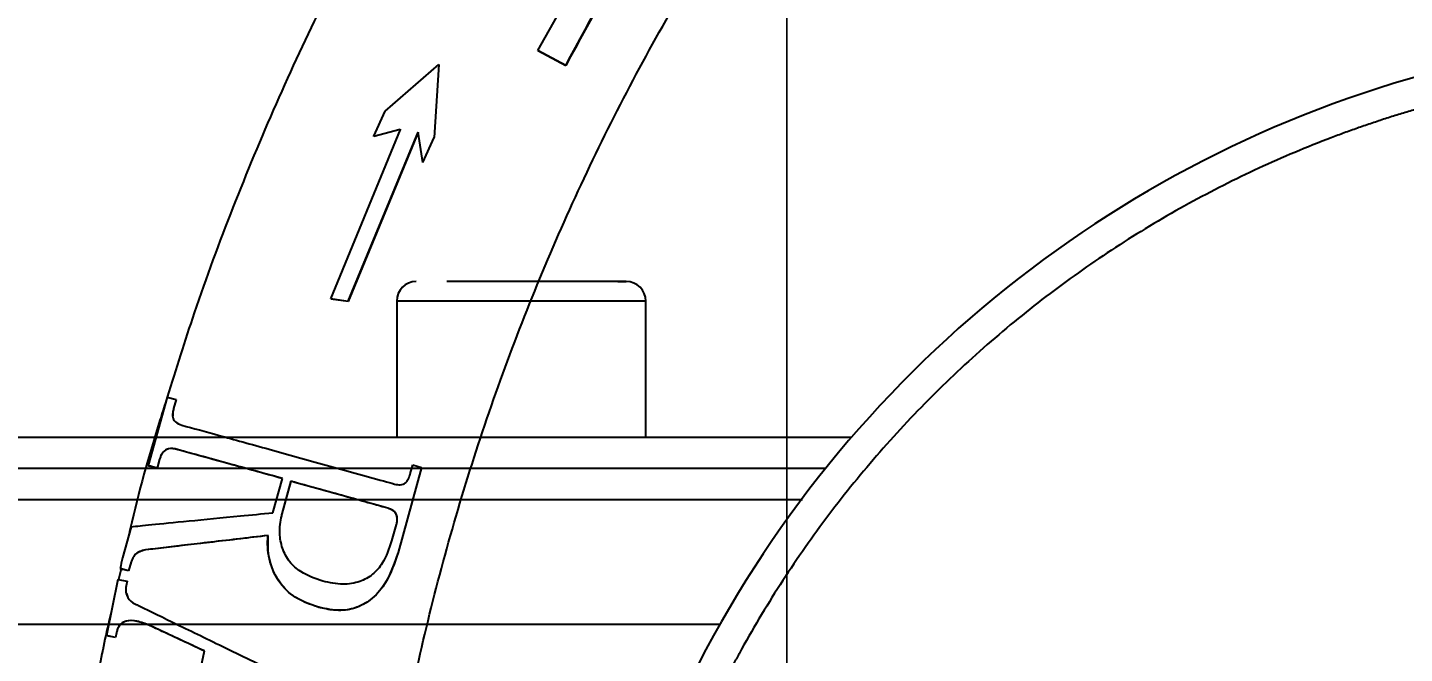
# Model space of a CAD drawing. Header units: millimetres. Extents: x 2251 to 4395, y 932 to 2449.
# Drawn here: x 2930.8 to 3019.3, y 1367 to 1407.1 of the extents above; entities that cross this region are included whole.
import ezdxf

# ---------------------------------------------------------------- set-up
doc = ezdxf.new("R2010")
doc.units = ezdxf.units.MM
doc.layers.add('AM_5', color=3, linetype='Continuous', lineweight=25)
doc.styles.add('SLDTEXTSTYLE1', font='txt.shx', dxfattribs={"width": 0.7, "bigfont": 'gbcbig.shx'})
doc.dimstyles.new('SLDDIMSTYLE12$0', dxfattribs={"dimtxt": 12, "dimasz": 10, "dimexe": 0, "dimexo": 0.0625, "dimgap": 0.875, "dimtad": 1, "dimdec": 1, "dimlfac": 1.8, "dimrnd": 1e-09, "dimzin": 12, "dimdsep": 46, "dimtxsty": 'SLDTEXTSTYLE1', "dimcen": 0.09, "dimdle": 8.16, "dimclrd": 3, "dimclre": 3, "dimadec": 0, "dimazin": 3, "dimtfac": 1, "dimtdec": 1, "dimtofl": 0, "dimtmove": 0, "dimatfit": 3, "dimfxl": 0, "dimfrac": 2, "dimtolj": 1, "dimlwd": 5, "dimlwe": 5, "dimarcsym": 0})

# ---------------------------------------------------------------- blocks, each defined once
blk = doc.blocks.new('*D80')
at = {"layer": 'AM_5', "color": 3, "linetype": 'Continuous', "lineweight": 5, "transparency": 16777216}
for p, q in [((2979.586, 1366.357), (2979.586, 1524.01)), ((3092.509, 1524.01), (2989.586, 1524.01))]:
    blk.add_line(p, q, dxfattribs=at)
at = {"layer": 'AM_5', "color": 3, "lineweight": 5, "transparency": 16777216}
blk.add_line((3102.509, 1472.024), (3102.509, 1524.01), dxfattribs=at)
at = {"layer": 'AM_5', "color": 3, "transparency": 16777216}
for points in [[(2989.586, 1525.677), (2989.586, 1522.343), (2979.586, 1524.01)], [(3092.509, 1525.677), (3092.509, 1522.343), (3102.509, 1524.01)]]:
    blk.add_solid(points, dxfattribs=at)
at = {"layer": 'Defpoints', "color": 0, "transparency": 16777216}
for p in [(2979.586, 1524.01), (3102.509, 1471.962), (2979.586, 1366.295)]:
    blk.add_point(p, dxfattribs=at)
at = {"layer": 'AM_5', "color": 0, "transparency": 16777216, "insert": (3041.048, 1530.885), "char_height": 12, "attachment_point": 5, "style": 'SLDTEXTSTYLE1'}
blk.add_mtext('\\A1;123', dxfattribs=at)
blk = doc.blocks.new('*D81')
at = {"layer": 'AM_5', "color": 3, "linetype": 'Continuous', "lineweight": 5, "transparency": 16777216}
for p, q in [((2817.086, 1308.901), (2817.086, 1522.898)), ((2969.587, 1522.898), (2827.086, 1522.898))]:
    blk.add_line(p, q, dxfattribs=at)
at = {"layer": 'AM_5', "color": 3, "lineweight": 5, "transparency": 16777216}
blk.add_line((2979.587, 1364.078), (2979.587, 1522.898), dxfattribs=at)
at = {"layer": 'AM_5', "color": 3, "transparency": 16777216}
for points in [[(2827.086, 1524.565), (2827.086, 1521.231), (2817.086, 1522.898)], [(2969.587, 1524.565), (2969.587, 1521.231), (2979.587, 1522.898)]]:
    blk.add_solid(points, dxfattribs=at)
at = {"layer": 'Defpoints', "color": 0, "transparency": 16777216}
for p in [(2817.086, 1522.898), (2979.587, 1364.015), (2817.086, 1308.839)]:
    blk.add_point(p, dxfattribs=at)
at = {"layer": 'AM_5', "color": 0, "transparency": 16777216, "insert": (2898.336, 1529.773), "char_height": 12, "attachment_point": 5, "style": 'SLDTEXTSTYLE1'}
blk.add_mtext('\\A1;165', dxfattribs=at)

msp = doc.modelspace()

# ---------------------------------------------------------------- linework, layer by layer
at = {"color": 7, "linetype": 'Continuous', "lineweight": 25}
for p, q in [((2963.573, 1405.662), (2968.709, 1414.791)), ((2963.573, 1405.658), (2963.573, 1405.662)), ((2963.573, 1405.662), (2965.366, 1404.7)), ((2965.366, 1404.694), (2963.573, 1405.658)), ((2953.775, 1401.769), (2957.203, 1404.763)), ((2957.203, 1404.763), (2956.903, 1400.084)), ((2957.203, 1404.759), (2956.903, 1400.08)), ((2957.203, 1404.759), (2957.203, 1404.763)), ((2965.366, 1404.7), (2965.366, 1404.694)), ((2953.044, 1400.154), (2953.775, 1401.769)), ((2950.269, 1389.728), (2954.757, 1400.6)), ((2951.385, 1389.562), (2955.894, 1400.431)), ((2955.894, 1400.428), (2951.385, 1389.559)), ((2953.044, 1400.154), (2954.721, 1400.605)), ((2954.721, 1400.602), (2953.044, 1400.151)), ((2953.044, 1400.151), (2953.044, 1400.154)), ((2954.721, 1400.605), (2954.757, 1400.6)), ((2954.721, 1400.605), (2954.721, 1400.602)), ((2955.894, 1400.431), (2955.894, 1400.428)), ((2956.177, 1398.473), (2955.894, 1400.431)), ((2956.177, 1398.469), (2955.894, 1400.428)), ((2956.177, 1398.473), (2956.903, 1400.084)), ((2956.903, 1400.084), (2956.903, 1400.08)), ((2956.177, 1398.469), (2956.177, 1398.473)), ((2950.269, 1389.728), (2951.385, 1389.562)), ((2950.269, 1389.725), (2950.269, 1389.728)), ((2951.385, 1389.559), (2950.269, 1389.725)), ((2951.385, 1389.562), (2951.385, 1389.559)), ((2954.509, 1389.578), (2954.509, 1380.828)), ((2970.509, 1389.578), (2954.509, 1389.578)), ((2970.509, 1380.828), (2970.509, 1389.578)), ((2939.753, 1383.411), (2938.534, 1379.011)), ((2939.753, 1383.411), (2940.329, 1383.255)), ((2940.329, 1383.253), (2940.168, 1382.678)), ((2940.329, 1383.255), (2940.168, 1382.68)), ((2940.329, 1383.253), (2940.329, 1383.255)), ((2940.168, 1382.678), (2940.168, 1382.68)), ((2983.729, 1380.828), (2916.547, 1380.828)), ((2940.271, 1380.079), (2940.271, 1380.081)), ((2982.063, 1378.828), (2916.547, 1378.828)), ((2939.109, 1378.855), (2938.534, 1379.011)), ((2938.534, 1379.011), (2938.534, 1379.01)), ((2938.534, 1379.01), (2938.624, 1378.984)), ((2939.109, 1378.853), (2938.624, 1378.984)), ((2939.27, 1379.43), (2939.109, 1378.855)), ((2939.27, 1379.428), (2939.109, 1378.853)), ((2939.109, 1378.853), (2939.109, 1378.855)), ((2939.27, 1379.428), (2939.27, 1379.43)), ((2956.105, 1378.894), (2954.594, 1373.442)), ((2956.105, 1378.887), (2954.594, 1373.435)), ((2955.373, 1378.479), (2955.533, 1379.054)), ((2955.533, 1379.054), (2956.105, 1378.894)), ((2956.105, 1378.887), (2956.105, 1378.894)), ((2946.549, 1375.986), (2947.157, 1378.185)), ((2947.146, 1375.923), (2947.728, 1378.026)), ((2947.146, 1375.92), (2947.728, 1378.022)), ((2947.728, 1378.022), (2947.728, 1378.026)), ((2947.146, 1375.923), (2947.146, 1375.92)), ((2953.945, 1376.299), (2953.945, 1376.293)), ((2937.446, 1375.089), (2936.892, 1373.09)), ((2954.474, 1375.229), (2954.179, 1374.175)), ((2946.241, 1374.521), (2946.241, 1374.525)), ((2938.373, 1373.601), (2938.373, 1373.603)), ((2946.231, 1373.559), (2946.231, 1373.556)), ((2954.594, 1373.435), (2954.594, 1373.442)), ((2936.79, 1372.386), (2936.632, 1371.694)), ((2937.279, 1372.255), (2936.729, 1372.403)), ((2936.729, 1372.403), (2936.924, 1372.349)), ((2937.439, 1372.831), (2937.279, 1372.255)), ((2937.439, 1372.829), (2937.279, 1372.253)), ((2937.439, 1372.829), (2937.439, 1372.831)), ((2936.592, 1371.703), (2935.848, 1368.095)), ((2936.592, 1371.703), (2937.177, 1371.587)), ((2937.279, 1372.253), (2936.924, 1372.349)), ((2937.177, 1371.587), (2937.118, 1371.294)), ((2937.177, 1371.585), (2937.118, 1371.292)), ((2937.177, 1371.585), (2937.177, 1371.587)), ((2937.279, 1372.253), (2937.279, 1372.255)), ((2937.118, 1371.292), (2937.118, 1371.294)), ((2937.142, 1370.799), (2937.23, 1370.545)), ((2949.496, 1369.913), (2949.496, 1369.918)), ((2875.253, 1368.828), (2975.271, 1368.828)), ((2936.433, 1367.979), (2935.848, 1368.095)), ((2935.977, 1368.068), (2935.848, 1368.095)), ((2935.848, 1368.095), (2935.848, 1368.095)), ((2936.433, 1367.977), (2935.977, 1368.068)), ((2936.492, 1368.272), (2936.433, 1367.979)), ((2936.492, 1368.27), (2936.433, 1367.977)), ((2936.433, 1367.977), (2936.433, 1367.979)), ((2936.492, 1368.27), (2936.492, 1368.272)), ((2938.625, 1368.751), (2938.625, 1368.753)), ((2941.238, 1362.725), (2942.147, 1367.113))]:
    msp.add_line(p, q, dxfattribs=at)
for centre, radius, start, end in [((3040.509, 1331.828), 75, 103.12199, 152.6419), ((2955.759, 1389.578), 1.25, 90, 180), ((2969.259, 1389.578), 1.25, 0, 90), ((3103.236, 1333.348), 171.026, 166.5631, 166.79964)]:
    msp.add_arc(centre, radius, start, end, dxfattribs=at)
for points, knots in [([(3102.154, 1163.097), (3104.714, 1163.122), (3108.295, 1163.157), (3113.564, 1163.435), (3118.028, 1163.771), (3123.344, 1164.336), (3128.913, 1165.11), (3134.727, 1166.12), (3140.698, 1167.376), (3146.774, 1168.886), (3152.912, 1170.657), (3159.077, 1172.691), (3165.241, 1174.991), (3171.378, 1177.556), (3177.466, 1180.386), (3183.485, 1183.48), (3189.418, 1186.835), (3195.247, 1190.447), (3200.957, 1194.312), (3206.532, 1198.427), (3211.96, 1202.784), (3217.225, 1207.378), (3222.317, 1212.203), (3227.222, 1217.25), (3231.928, 1222.513), (3236.426, 1227.983), (3240.704, 1233.651), (3244.753, 1239.509), (3248.563, 1245.545), (3252.124, 1251.751), (3255.43, 1258.116), (3258.471, 1264.628), (3261.24, 1271.277), (3263.73, 1278.052), (3265.935, 1284.94), (3267.85, 1291.928), (3269.469, 1299.006), (3270.787, 1306.16), (3271.799, 1313.377), (3272.504, 1320.644), (3272.897, 1327.948), (3272.976, 1335.276), (3272.739, 1342.614), (3272.184, 1349.949), (3271.312, 1357.266), (3270.122, 1364.553), (3268.614, 1371.796), (3266.789, 1378.98), (3264.648, 1386.093), (3262.194, 1393.121), (3259.43, 1400.049), (3256.357, 1406.866), (3252.98, 1413.556), (3249.302, 1420.108), (3245.329, 1426.508), (3241.064, 1432.744), (3236.512, 1438.802), (3231.68, 1444.67), (3226.573, 1450.336), (3221.197, 1455.789), (3215.75, 1460.837), (3210.277, 1465.489), (3204.818, 1469.758), (3199.194, 1473.801), (3193.412, 1477.609), (3187.485, 1481.177), (3181.422, 1484.499), (3175.236, 1487.569), (3168.94, 1490.383), (3162.546, 1492.935), (3156.071, 1495.221), (3149.533, 1497.237), (3142.958, 1498.98), (3136.385, 1500.445), (3129.892, 1501.626), (3123.602, 1502.523), (3118.078, 1503.107), (3113.196, 1503.474), (3108.371, 1503.714), (3102.397, 1503.831), (3096.88, 1503.721), (3091.611, 1503.449), (3087.147, 1503.112), (3081.831, 1502.547), (3076.262, 1501.773), (3070.448, 1500.763), (3064.477, 1499.507), (3058.401, 1497.996), (3052.263, 1496.226), (3046.098, 1494.192), (3039.934, 1491.892), (3033.797, 1489.327), (3027.709, 1486.496), (3021.69, 1483.403), (3015.757, 1480.048), (3009.928, 1476.436), (3004.218, 1472.57), (2998.642, 1468.456), (2993.215, 1464.099), (2987.95, 1459.505), (2982.858, 1454.68), (2977.953, 1449.633), (2973.246, 1444.37), (2968.749, 1438.9), (2964.47, 1433.231), (2960.422, 1427.374), (2956.612, 1421.338), (2953.05, 1415.132), (2949.746, 1408.767), (2946.703, 1402.255), (2943.941, 1395.604), (2941.604, 1389.321), (2940.325, 1385.216), (2939.762, 1383.408)], [0, 0, 0, 0, 0.010207, 0.014274, 0.021037, 0.028056, 0.035587, 0.043451, 0.051578, 0.059911, 0.06841, 0.077044, 0.085791, 0.094634, 0.103558, 0.112554, 0.121612, 0.130726, 0.13989, 0.149098, 0.158347, 0.167633, 0.176954, 0.186306, 0.195688, 0.205098, 0.214535, 0.223996, 0.233481, 0.242989, 0.252518, 0.262068, 0.271639, 0.281229, 0.290838, 0.300466, 0.310113, 0.319778, 0.329461, 0.339162, 0.348881, 0.358618, 0.368373, 0.378146, 0.387938, 0.397748, 0.407578, 0.417427, 0.427296, 0.437185, 0.447097, 0.457031, 0.466988, 0.47697, 0.486979, 0.497016, 0.507082, 0.517181, 0.527315, 0.537488, 0.547704, 0.556915, 0.566123, 0.575327, 0.584526, 0.593719, 0.602905, 0.612082, 0.621247, 0.630396, 0.639524, 0.64862, 0.657668, 0.666638, 0.675463, 0.683979, 0.691963, 0.697606, 0.703501, 0.71122, 0.721427, 0.725494, 0.732257, 0.739276, 0.746807, 0.754671, 0.762798, 0.771131, 0.77963, 0.788264, 0.797011, 0.805853, 0.814778, 0.823774, 0.832832, 0.841946, 0.85111, 0.860318, 0.869567, 0.878853, 0.888174, 0.897526, 0.906908, 0.916318, 0.925755, 0.935216, 0.944701, 0.954208, 0.963738, 0.973288, 0.982858, 0.992449, 1, 1, 1, 1]), ([(2994.003, 1229.504), (2993.042, 1230.505), (2990.553, 1233.097), (2986.771, 1237.511), (2982.64, 1242.713), (2978.739, 1248.118), (2975.07, 1253.705), (2971.643, 1259.466), (2968.469, 1265.39), (2965.555, 1271.465), (2962.911, 1277.68), (2960.542, 1284.022), (2958.458, 1290.479), (2956.663, 1297.039), (2955.163, 1303.687), (2953.964, 1310.411), (2953.07, 1317.197), (2952.485, 1324.03), (2952.211, 1330.898), (2952.252, 1337.786), (2952.61, 1344.678), (2953.285, 1351.562), (2954.278, 1358.422), (2955.589, 1365.244), (2957.219, 1372.013), (2959.164, 1378.715), (2961.424, 1385.335), (2963.996, 1391.858), (2966.877, 1398.271), (2970.063, 1404.559), (2973.551, 1410.708), (2977.336, 1416.703), (2981.412, 1422.533), (2985.775, 1428.181), (2990.419, 1433.637), (2995.338, 1438.886), (3000.348, 1443.743), (3005.402, 1448.215), (3010.461, 1452.312), (3015.687, 1456.189), (3021.081, 1459.819), (3025.557, 1462.617), (3028.282, 1464.114), (3029.108, 1464.568)], [0, 0, 0, 0, 0.015178, 0.039329, 0.06356, 0.087866, 0.112243, 0.136687, 0.161195, 0.185765, 0.210395, 0.235082, 0.259825, 0.284624, 0.309477, 0.334382, 0.359341, 0.384352, 0.409415, 0.434531, 0.459699, 0.484921, 0.510196, 0.535528, 0.560915, 0.586361, 0.611867, 0.637436, 0.66307, 0.688773, 0.714548, 0.740401, 0.766336, 0.79236, 0.818482, 0.844709, 0.871054, 0.894803, 0.918543, 0.942272, 0.965987, 0.989686, 1, 1, 1, 1]), ([(2965.366, 1404.7), (2967.024, 1407.764), (2970.345, 1413.906), (2974.272, 1419.68), (2976.24, 1422.573)], [0, 0, 0, 0, 0.498853, 1, 1, 1, 1]), ([(2976.24, 1422.568), (2974.277, 1419.681), (2970.349, 1413.907), (2967.027, 1407.765), (2965.366, 1404.694)], [0, 0, 0, 0, 0.5, 1, 1, 1, 1]), ([(3023.936, 1402.922), (3023.647, 1402.854), (3023.068, 1402.716), (3022.203, 1402.497), (3021.341, 1402.269), (3020.483, 1402.03), (3019.627, 1401.78), (3018.775, 1401.52), (3017.926, 1401.249), (3017.08, 1400.968), (3016.237, 1400.677), (3015.398, 1400.375), (3013.264, 1399.579), (3009.884, 1398.158), (3005.343, 1395.867), (3000.943, 1393.248), (2996.697, 1390.296), (2992.657, 1387.039), (2988.847, 1383.491), (2985.298, 1379.681), (2982.042, 1375.64), (2979.089, 1371.395), (2977.207, 1368.233), (2976.273, 1366.509), (2976.158, 1366.295)], [0, 0, 0, 0, 0.0109905, 0.0219738, 0.0329514, 0.0439251, 0.0548963, 0.0658669, 0.0768384, 0.0878125, 0.0987907, 0.1097749, 0.1207665, 0.1829209, 0.2450819, 0.3084864, 0.3718973, 0.435946, 0.5000009, 0.5640495, 0.6281044, 0.6915089, 0.7549199, 0.7639105, 0.7639105, 0.7639105, 0.7639105]), ([(2968.715, 1390.828), (2968.866, 1390.828), (2969.178, 1390.828), (2969.304, 1390.828), (2969.165, 1390.828), (2968.628, 1390.828), (2967.398, 1390.828), (2965.581, 1390.828), (2963.893, 1390.828), (2962.508, 1390.828), (2961.129, 1390.828), (2959.422, 1390.828), (2958.4, 1390.828), (2957.736, 1390.828)], [0, 0, 0, 0, 0.0714521, 0.1463666, 0.2212811, 0.2946388, 0.4309111, 0.5671833, 0.640541, 0.7154555, 0.79037, 0.8637278, 1, 1, 1, 1]), ([(2968.715, 1390.828), (2968.87, 1390.828), (2969.188, 1390.828), (2969.235, 1390.828), (2969.259, 1390.828)], [0, 0, 0, 0, 0.4881723, 1, 1, 1, 1]), ([(2939.693, 1383.192), (2939.558, 1382.773), (2938.681, 1380.055), (2937.863, 1377.091), (2937.28, 1374.527), (2937.232, 1374.317)], [0, 0, 0, 0, 0.143479, 0.92988, 1, 1, 1, 1]), ([(2940.168, 1382.68), (2940.148, 1382.596), (2940.108, 1382.426), (2940.1, 1382.199), (2940.147, 1381.971), (2940.324, 1381.748), (2940.55, 1381.665), (2940.697, 1381.61)], [0, 0, 0, 0, 0.114725, 0.230666, 0.346548, 0.575618, 1, 1, 1, 1]), ([(2940.168, 1382.678), (2940.147, 1382.593), (2940.106, 1382.423), (2940.109, 1382.285), (2940.111, 1382.217)], [0, 0, 0, 0, 0.503204, 1, 1, 1, 1]), ([(2940.697, 1381.61), (2941.436, 1381.408), (2942.915, 1381.002), (2946.253, 1380.081), (2949.96, 1379.054), (2952.738, 1378.283), (2954.137, 1377.894), (2954.371, 1377.829)], [0, 0, 0, 0, 0.238012, 0.476024, 0.714063, 0.952135, 1, 1, 1, 1]), ([(2940.271, 1380.081), (2940.08, 1380.112), (2939.819, 1380.155), (2939.529, 1379.921), (2939.402, 1379.757), (2939.324, 1379.595), (2939.287, 1379.484), (2939.27, 1379.43)], [0, 0, 0, 0, 0.540356, 0.736254, 0.837868, 0.922112, 1, 1, 1, 1]), ([(2940.271, 1380.079), (2940.076, 1380.11), (2939.811, 1380.152), (2939.525, 1379.915), (2939.399, 1379.751), (2939.323, 1379.591), (2939.287, 1379.481), (2939.27, 1379.428)], [0, 0, 0, 0, 0.542613, 0.738238, 0.839316, 0.923163, 1, 1, 1, 1]), ([(2947.157, 1378.185), (2945.976, 1378.511), (2943.615, 1379.163), (2941.419, 1379.767), (2940.508, 1380.016), (2940.271, 1380.081)], [0, 0, 0, 0, 0.425234, 0.850469, 1, 1, 1, 1]), ([(2947.157, 1378.182), (2946.101, 1378.474), (2943.99, 1379.057), (2941.661, 1379.698), (2940.656, 1379.974), (2940.271, 1380.079)], [0, 0, 0, 0, 0.381756, 0.763513, 1, 1, 1, 1]), ([(2947.728, 1378.026), (2948.984, 1377.677), (2951.107, 1377.089), (2953.121, 1376.528), (2953.945, 1376.299)], [0, 0, 0, 0, 0.591238, 1, 1, 1, 1]), ([(2947.728, 1378.022), (2948.826, 1377.718), (2951.04, 1377.103), (2952.971, 1376.565), (2953.945, 1376.293)], [0, 0, 0, 0, 0.4956769, 1, 1, 1, 1]), ([(2954.371, 1377.829), (2954.491, 1377.804), (2954.675, 1377.765), (2954.93, 1377.814), (2955.111, 1377.931), (2955.272, 1378.159), (2955.334, 1378.357), (2955.373, 1378.479)], [0, 0, 0, 0, 0.274221, 0.421835, 0.57105, 0.73361, 1, 1, 1, 1]), ([(2880.509, 1376.828), (2883.399, 1376.828), (2889.214, 1376.828), (2898.588, 1376.828), (2908.458, 1376.828), (2918.797, 1376.828), (2929.508, 1376.828), (2940.471, 1376.828), (2951.586, 1376.828), (2962.742, 1376.828), (2972.441, 1376.828), (2978.351, 1376.828), (2980.592, 1376.828)], [0, 0, 0, 0, 0.100791, 0.202759, 0.305824, 0.410457, 0.515538, 0.620978, 0.726414, 0.831495, 0.936132, 1, 1, 1, 1]), ([(2937.446, 1375.089), (2937.805, 1375.126), (2938.524, 1375.201), (2941.079, 1375.453), (2943.89, 1375.728), (2945.843, 1375.918), (2946.549, 1375.986)], [0, 0, 0, 0, 0.276462, 0.55256, 0.838275, 1, 1, 1, 1]), ([(2949.757, 1371.595), (2949.269, 1371.762), (2948.473, 1372.034), (2947.576, 1372.816), (2947.128, 1373.695), (2946.931, 1374.716), (2947.031, 1375.47), (2947.136, 1375.88), (2947.146, 1375.923)], [0, 0, 0, 0, 0.268504, 0.437907, 0.608248, 0.777874, 0.976771, 1, 1, 1, 1]), ([(2953.945, 1376.299), (2954.072, 1376.253), (2954.269, 1376.181), (2954.444, 1375.95), (2954.517, 1375.718), (2954.531, 1375.469), (2954.492, 1375.303), (2954.474, 1375.229)], [0, 0, 0, 0, 0.305761, 0.472352, 0.637981, 0.837733, 1, 1, 1, 1]), ([(2953.945, 1376.293), (2954.058, 1376.253), (2954.243, 1376.188), (2954.425, 1375.978), (2954.5, 1375.806), (2954.504, 1375.7), (2954.505, 1375.682)], [0, 0, 0, 0, 0.417244, 0.682388, 0.947946, 1, 1, 1, 1]), ([(2946.241, 1374.525), (2945.571, 1374.447), (2944.211, 1374.289), (2942.328, 1374.069), (2940.616, 1373.868), (2939.291, 1373.712), (2938.638, 1373.634), (2938.373, 1373.603)], [0, 0, 0, 0, 0.209792, 0.425449, 0.635328, 0.851928, 1, 1, 1, 1]), ([(2946.241, 1374.521), (2945.02, 1374.379), (2943.193, 1374.167), (2941.067, 1373.919), (2939.558, 1373.742), (2938.785, 1373.65), (2938.373, 1373.601)], [0, 0, 0, 0, 0.386332, 0.577552, 0.774855, 1, 1, 1, 1]), ([(2949.496, 1369.913), (2948.913, 1370.114), (2947.962, 1370.443), (2946.868, 1371.553), (2946.296, 1372.833), (2946.175, 1373.901), (2946.234, 1374.452), (2946.241, 1374.521)], [0, 0, 0, 0, 0.301139, 0.49147, 0.732468, 0.966396, 1, 1, 1, 1]), ([(2949.496, 1369.918), (2948.893, 1370.129), (2947.901, 1370.475), (2946.819, 1371.638), (2946.224, 1372.979), (2946.235, 1374.014), (2946.241, 1374.525)], [0, 0, 0, 0, 0.305007, 0.501545, 0.75409, 1, 1, 1, 1]), ([(2954.179, 1374.175), (2954.012, 1373.68), (2953.743, 1372.878), (2952.989, 1371.989), (2952.111, 1371.505), (2950.992, 1371.326), (2950.189, 1371.501), (2949.757, 1371.595)], [0, 0, 0, 0, 0.259934, 0.421594, 0.584063, 0.776456, 1, 1, 1, 1]), ([(2938.373, 1373.603), (2938.245, 1373.572), (2937.987, 1373.511), (2937.711, 1373.337), (2937.524, 1373.062), (2937.465, 1372.902), (2937.439, 1372.831)], [0, 0, 0, 0, 0.371278, 0.745722, 0.887413, 1, 1, 1, 1]), ([(2938.373, 1373.601), (2938.243, 1373.57), (2937.983, 1373.507), (2937.71, 1373.332), (2937.525, 1373.062), (2937.465, 1372.9), (2937.439, 1372.829)], [0, 0, 0, 0, 0.370194, 0.743324, 0.886188, 1, 1, 1, 1]), ([(2954.594, 1373.442), (2954.37, 1372.774), (2953.999, 1371.673), (2953.027, 1370.492), (2952.02, 1369.869), (2950.814, 1369.641), (2949.969, 1369.818), (2949.496, 1369.918)], [0, 0, 0, 0, 0.290424, 0.479157, 0.638088, 0.797264, 1, 1, 1, 1]), ([(2954.594, 1373.435), (2954.345, 1372.713), (2953.936, 1371.529), (2952.843, 1370.313), (2951.711, 1369.752), (2950.551, 1369.672), (2949.821, 1369.839), (2949.496, 1369.913)], [0, 0, 0, 0, 0.3001413, 0.4923107, 0.6851419, 0.859667, 1, 1, 1, 1]), ([(2937.118, 1371.294), (2937.107, 1371.221), (2937.083, 1371.074), (2937.113, 1370.798), (2937.263, 1370.414), (2937.576, 1370.168), (2937.872, 1370.043), (2937.967, 1370.003)], [0, 0, 0, 0, 0.0779, 0.15663, 0.369443, 0.796924, 1, 1, 1, 1]), ([(2936.206, 1369.831), (2936.052, 1369.178), (2935.603, 1367.278), (2935.276, 1365.353), (2935.061, 1364.089)], [0, 0, 0, 0, 0.343292, 1, 1, 1, 1]), ([(2937.967, 1370.003), (2938.725, 1369.636), (2940.239, 1368.902), (2943.522, 1367.305), (2946.535, 1365.836), (2948.967, 1364.65), (2950.649, 1363.829), (2951.651, 1363.339), (2952.098, 1363.121)], [0, 0, 0, 0, 0.22299, 0.445793, 0.67328, 0.789814, 0.906343, 1, 1, 1, 1]), ([(2938.625, 1368.751), (2938.347, 1368.857), (2937.777, 1369.073), (2937.221, 1369.08), (2936.854, 1368.92), (2936.686, 1368.761), (2936.568, 1368.539), (2936.522, 1368.39), (2936.499, 1368.299), (2936.492, 1368.27)], [0, 0, 0, 0, 0.323685, 0.663772, 0.76348, 0.888786, 0.933471, 0.978316, 1, 1, 1, 1]), ([(2938.625, 1368.753), (2938.357, 1368.856), (2937.812, 1369.065), (2937.264, 1369.08), (2936.889, 1368.947), (2936.703, 1368.788), (2936.564, 1368.54), (2936.517, 1368.373), (2936.495, 1368.285), (2936.492, 1368.272)], [0, 0, 0, 0, 0.318199, 0.646552, 0.750025, 0.881074, 0.935853, 0.990844, 1, 1, 1, 1]), ([(2942.147, 1367.113), (2941.097, 1367.602), (2939.806, 1368.204), (2938.811, 1368.667), (2938.625, 1368.753)], [0, 0, 0, 0, 0.812741, 1, 1, 1, 1]), ([(2942.147, 1367.11), (2941.194, 1367.555), (2939.897, 1368.16), (2938.891, 1368.627), (2938.625, 1368.751)], [0, 0, 0, 0, 0.735159, 1, 1, 1, 1])]:
    msp.add_open_spline(points, degree=3, knots=knots, dxfattribs=at)

# ---------------------------------------------------------------- dimensions: what is measured, and where the dimension line sits
at = {"layer": 'AM_5'}
dim = msp.add_linear_dim(base=(2979.586, 1524.01), p1=(3102.509, 1471.962), p2=(2979.586, 1366.295), text='123', dimstyle='SLDDIMSTYLE12$0', override={"dimlfac": 1, "dimpost": ''}, dxfattribs=at)
dim.commit()
dim.dimension.update_dxf_attribs({"geometry": '*D80', "text_midpoint": (3041.048, 1530.885)})
dim = msp.add_linear_dim(base=(2817.086, 1522.898), p1=(2979.587, 1364.015), p2=(2817.086, 1308.839), angle=360, text='165', dimstyle='SLDDIMSTYLE12$0', override={"dimlfac": 1, "dimpost": ''}, dxfattribs=at)
dim.commit()
dim.dimension.update_dxf_attribs({"geometry": '*D81', "text_midpoint": (2898.336, 1529.773)})

doc.saveas('drawing.dxf')
